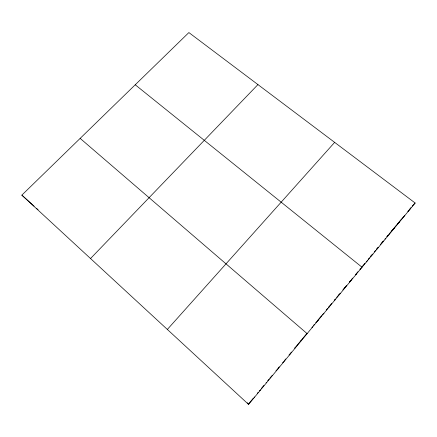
<?xml version="1.0" encoding="UTF-8"?>
<svg xmlns="http://www.w3.org/2000/svg" width="437" height="437" viewBox="0 0 437 437"><rect width="100%" height="100%" fill="white"/><g stroke="black" fill="none" stroke-linecap="round" stroke-linejoin="round"><path stroke-width="0.66" d="M248.8 403.646L253.455 398.02M257.24 393.442L258.081 392.421M259.343 390.897L260.599 389.897M261.435 388.367L263.943 385.341M267.69 380.813L268.935 379.305M269.76 378.3L271.836 375.793L272.464 375.552M275.96 370.811L278.336 368.451M278.019 368.325L279.243 366.84M282.521 362.879L284.17 361.399M284.563 360.41L285.782 358.935M291.463 352.064L289.037 354.997L289.966 354.385M306.769 333.562L294.702 348.158L295.729 347.426M313.591 325.314L314.443 324.292M315.716 322.752L318.398 320.01M317.836 320.19L321.632 315.601M326.248 310.019L327.504 308.495M328.345 307.484L331.678 303.453M334.584 299.94L335.414 298.935M336.654 297.433L338.314 295.434M339.549 293.937L338.724 294.931L340.494 293.293M342.843 289.955L346.53 285.498M350.616 280.559L349.392 282.034L351.337 280.183M351.43 279.576L352.648 278.107M355.489 274.671L357.914 271.738M360.76 268.296L359.93 269.296L362.044 267.236L135.23 84.783M361.585 267.297L364.895 263.298M368.189 259.316L369.423 257.825M371.882 254.853L370.652 256.333L372.936 254.066M374.329 251.892L375.558 250.406M376.372 249.423L377.994 247.462M380.43 244.518L383.26 241.093M384.877 239.143L385.68 238.17M386.925 236.668L388.225 235.095M389.094 234.041L396.883 224.629M397.309 224.11L401.603 218.921M407.994 211.191L408.841 210.17M409.693 209.143L410.96 207.608M248.582 404.433L415.15 203.019L188.877 32.567L21.85 195.131L248.582 404.433L247.347 402.761M167.349 329.443L334.644 142.375M412.233 206.073L415.15 203.019M90.53 258.529L257.934 84.592M407.961 211.371L409.988 209.263M402.029 218.407L404.793 215.539M397.331 224.17L399.565 221.859M391.699 230.889L394.311 228.223M386.909 236.767L389.017 234.62M381.244 243.535L383.691 241.06M376.437 249.44L378.327 247.544M366.19 261.927L367.506 260.632M355.489 274.862L356.707 273.688M344.077 288.464L345.935 286.716M334.185 300.672L335.021 299.908M328.324 307.632L329.514 306.566M322.473 314.58L323.975 313.269M311.909 327.521L312.783 326.8M306.321 334.278L307.135 333.628L80.151 138.387M300.323 341.357L301.448 340.505M266.029 382.817L266.554 382.703M254.301 396.998L254.613 397.14M21.85 195.131L34.07 206.138M36.55 208.367L38.041 209.711"/></g></svg>
